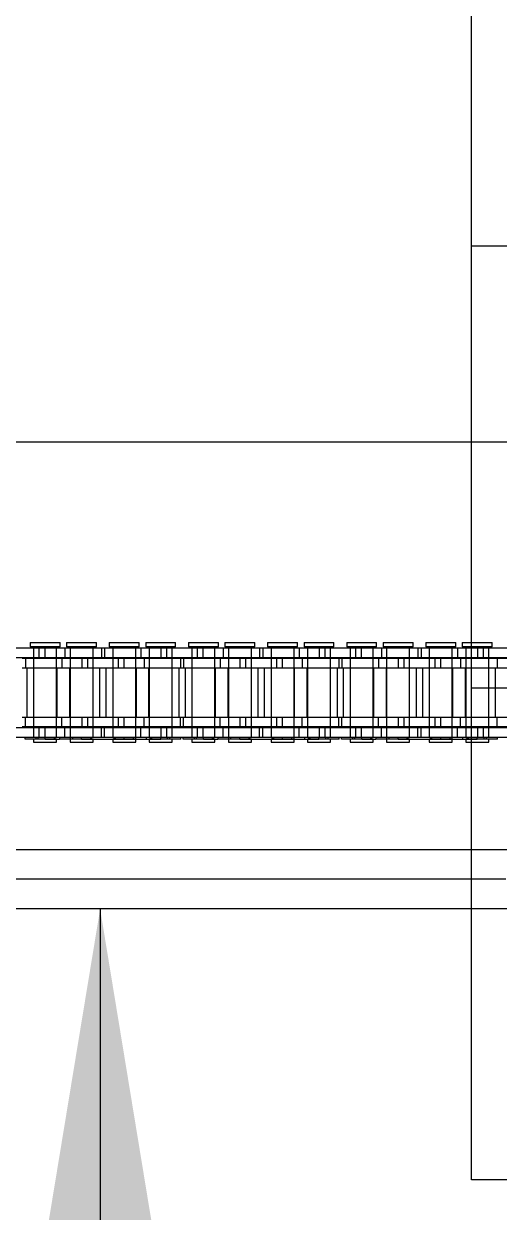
# Model space of a CAD drawing. Header units: metres. Extents: x 0 to 21025, y 0 to 14850.
# Drawn here: x 5629.7 to 5706, y 8997.9 to 9188.8 of the extents above; entities that cross this region are included whole.
import ezdxf

# ---------------------------------------------------------------- set-up
doc = ezdxf.new("R2010")
doc.units = ezdxf.units.M
doc.header["$LTSCALE"] = 25
doc.linetypes.add('HIDDEN2', pattern=[4.7625, 3.175, -1.5875])
for name, color, linetype in [('SDM', 7, 'Continuous'), ('SL4', 4, 'Continuous'), ('ST1', 7, 'HIDDEN2')]:
    doc.layers.add(name, color=color, linetype=linetype)
doc.styles.add('ROMANS', font='ROMANS.SHX')
doc.dimstyles.new('25___1-25', dxfattribs={"dimscale": 25, "dimtxt": 2.5, "dimasz": 2, "dimexe": 1.5, "dimexo": 1, "dimgap": 0.5, "dimtad": 1, "dimzin": 12, "dimtxsty": 'ROMANS', "dimcen": 0, "dimclrd": 256, "dimclre": 256, "dimclrt": 3, "dimazin": 3, "dimtfac": 1, "dimtmove": 0, "dimatfit": 0, "dimfxl": 1, "dimlwd": -1, "dimlwe": -1, "dimarcsym": 0})

msp = doc.modelspace()

# ---------------------------------------------------------------- linework, layer by layer
at = {"layer": 'SL4'}
for p, q in [((5701.527, 9153.134), (5701.527, 9229.634)), ((5701.527, 9153.134), (5719.777, 9153.134)), ((5701.527, 9121.619), (5701.527, 9153.134)), ((5540.514, 9121.619), (6330.271, 9121.619)), ((5540.514, 9056.144), (6330.277, 9056.144)), ((6490.517, 9046.619), (5540.514, 9046.619)), ((5701.527, 9003.134), (5701.527, 9046.619)), ((5801.527, 9003.134), (5701.527, 9003.134))]:
    msp.add_line(p, q, dxfattribs=at)
at = {"layer": 'ST1'}
for p, q in [((5701.527, 9046.619), (5701.527, 9121.619)), ((5630.73, 9089.384), (5635.527, 9089.384)), ((5630.73, 9089.384), (5630.73, 9088.725)), ((5635.527, 9088.725), (5635.527, 9089.384)), ((5636.578, 9089.384), (5641.375, 9089.384)), ((5636.578, 9089.384), (5636.578, 9088.725)), ((5641.375, 9088.725), (5641.375, 9089.384)), ((5643.43, 9089.384), (5648.227, 9089.384)), ((5643.43, 9089.384), (5643.43, 9088.725)), ((5648.227, 9088.725), (5648.227, 9089.384)), ((5649.278, 9089.384), (5654.075, 9089.384)), ((5649.278, 9089.384), (5649.278, 9088.725)), ((5654.075, 9088.725), (5654.075, 9089.384)), ((5656.13, 9089.384), (5660.927, 9089.384)), ((5656.13, 9089.384), (5656.13, 9088.725)), ((5660.927, 9088.725), (5660.927, 9089.384)), ((5661.978, 9089.384), (5666.775, 9089.384)), ((5661.978, 9089.384), (5661.978, 9088.725)), ((5666.775, 9088.725), (5666.775, 9089.384)), ((5668.83, 9089.384), (5673.627, 9089.384)), ((5668.83, 9089.384), (5668.83, 9088.725)), ((5673.627, 9088.725), (5673.627, 9089.384)), ((5674.678, 9089.384), (5679.475, 9089.384)), ((5674.678, 9089.384), (5674.678, 9088.725)), ((5679.475, 9088.725), (5679.475, 9089.384)), ((5681.53, 9089.384), (5686.327, 9089.384)), ((5681.53, 9089.384), (5681.53, 9088.725)), ((5686.327, 9088.725), (5686.327, 9089.384)), ((5687.378, 9089.384), (5692.175, 9089.384)), ((5687.378, 9089.384), (5687.378, 9088.725)), ((5692.175, 9088.725), (5692.175, 9089.384)), ((5694.23, 9089.384), (5699.027, 9089.384)), ((5694.23, 9089.384), (5694.23, 9088.725)), ((5699.027, 9088.725), (5699.027, 9089.384)), ((5700.078, 9089.384), (5704.875, 9089.384)), ((5700.078, 9089.384), (5700.078, 9088.725)), ((5704.875, 9088.725), (5704.875, 9089.384)), ((5623.102, 9088.541), (5632.197, 9088.541)), ((5623.102, 9087.021), (5632.197, 9087.021)), ((5635.527, 9088.725), (5630.73, 9088.725)), ((5631.284, 9088.725), (5631.284, 9074.227)), ((5631.284, 9088.541), (5631.284, 9087.021)), ((5632.197, 9088.541), (5633.057, 9088.541)), ((5632.197, 9087.021), (5632.197, 9088.541)), ((5632.197, 9087.021), (5633.057, 9087.021)), ((5633.057, 9088.541), (5642.152, 9088.541)), ((5633.057, 9088.541), (5633.057, 9087.021)), ((5633.057, 9087.021), (5642.152, 9087.021)), ((5634.974, 9074.227), (5634.974, 9088.725)), ((5634.974, 9087.021), (5634.974, 9088.541)), ((5636.304, 9088.541), (5636.304, 9087.021)), ((5641.375, 9088.725), (5636.578, 9088.725)), ((5637.132, 9088.725), (5637.132, 9074.227)), ((5637.132, 9088.541), (5637.132, 9087.021)), ((5640.822, 9074.227), (5640.822, 9088.725)), ((5640.822, 9087.021), (5640.822, 9088.541)), ((5642.152, 9088.541), (5642.152, 9087.021)), ((5642.152, 9088.541), (5648.502, 9088.541)), ((5642.152, 9087.021), (5648.502, 9087.021)), ((5642.654, 9088.541), (5642.654, 9087.021)), ((5648.227, 9088.725), (5643.43, 9088.725)), ((5643.984, 9088.725), (5643.984, 9074.227)), ((5643.984, 9088.541), (5643.984, 9087.021)), ((5647.674, 9074.227), (5647.674, 9088.725)), ((5647.674, 9087.021), (5647.674, 9088.541)), ((5648.502, 9088.541), (5648.502, 9087.021)), ((5648.502, 9088.541), (5657.597, 9088.541)), ((5648.502, 9087.021), (5657.597, 9087.021)), ((5654.075, 9088.725), (5649.278, 9088.725)), ((5649.832, 9088.725), (5649.832, 9074.227)), ((5649.832, 9088.541), (5649.832, 9087.021)), ((5651.749, 9087.021), (5651.749, 9088.541)), ((5652.609, 9088.541), (5652.609, 9087.021)), ((5653.522, 9074.227), (5653.522, 9088.725)), ((5653.522, 9087.021), (5653.522, 9088.541)), ((5660.927, 9088.725), (5656.13, 9088.725)), ((5656.684, 9088.725), (5656.684, 9074.227)), ((5656.684, 9088.541), (5656.684, 9087.021)), ((5657.597, 9088.541), (5658.457, 9088.541)), ((5657.597, 9087.021), (5657.597, 9088.541)), ((5657.597, 9087.021), (5658.457, 9087.021)), ((5658.457, 9088.541), (5667.552, 9088.541)), ((5658.457, 9088.541), (5658.457, 9087.021)), ((5658.457, 9087.021), (5667.552, 9087.021)), ((5660.374, 9074.227), (5660.374, 9088.725)), ((5660.374, 9087.021), (5660.374, 9088.541)), ((5661.704, 9088.541), (5661.704, 9087.021)), ((5666.775, 9088.725), (5661.978, 9088.725)), ((5662.532, 9088.725), (5662.532, 9074.227)), ((5662.532, 9088.541), (5662.532, 9087.021)), ((5666.222, 9074.227), (5666.222, 9088.725)), ((5666.222, 9087.021), (5666.222, 9088.541)), ((5667.552, 9088.541), (5667.552, 9087.021)), ((5667.552, 9088.541), (5673.902, 9088.541)), ((5667.552, 9087.021), (5673.902, 9087.021)), ((5668.054, 9088.541), (5668.054, 9087.021)), ((5673.627, 9088.725), (5668.83, 9088.725)), ((5669.384, 9088.725), (5669.384, 9074.227)), ((5669.384, 9088.541), (5669.384, 9087.021)), ((5673.074, 9074.227), (5673.074, 9088.725)), ((5673.074, 9087.021), (5673.074, 9088.541)), ((5673.902, 9088.541), (5673.902, 9087.021)), ((5673.902, 9088.541), (5682.997, 9088.541)), ((5673.902, 9087.021), (5682.997, 9087.021)), ((5679.475, 9088.725), (5674.678, 9088.725)), ((5675.232, 9088.725), (5675.232, 9074.227)), ((5675.232, 9088.541), (5675.232, 9087.021)), ((5677.149, 9087.021), (5677.149, 9088.541)), ((5678.009, 9088.541), (5678.009, 9087.021)), ((5678.922, 9074.227), (5678.922, 9088.725)), ((5678.922, 9087.021), (5678.922, 9088.541)), ((5686.327, 9088.725), (5681.53, 9088.725)), ((5682.084, 9088.725), (5682.084, 9074.227)), ((5682.084, 9088.541), (5682.084, 9087.021)), ((5682.997, 9088.541), (5683.857, 9088.541)), ((5682.997, 9087.021), (5682.997, 9088.541)), ((5682.997, 9087.021), (5683.857, 9087.021)), ((5683.857, 9088.541), (5692.952, 9088.541)), ((5683.857, 9088.541), (5683.857, 9087.021)), ((5683.857, 9087.021), (5692.952, 9087.021)), ((5685.774, 9074.227), (5685.774, 9088.725)), ((5685.774, 9087.021), (5685.774, 9088.541)), ((5687.104, 9088.541), (5687.104, 9087.021)), ((5692.175, 9088.725), (5687.378, 9088.725)), ((5687.932, 9088.725), (5687.932, 9074.227)), ((5687.932, 9088.541), (5687.932, 9087.021)), ((5691.622, 9074.227), (5691.622, 9088.725)), ((5691.622, 9087.021), (5691.622, 9088.541)), ((5692.952, 9088.541), (5692.952, 9087.021)), ((5692.952, 9088.541), (5699.302, 9088.541)), ((5692.952, 9087.021), (5699.302, 9087.021)), ((5693.454, 9088.541), (5693.454, 9087.021)), ((5699.027, 9088.725), (5694.23, 9088.725)), ((5694.784, 9088.725), (5694.784, 9074.227)), ((5694.784, 9088.541), (5694.784, 9087.021)), ((5698.474, 9074.227), (5698.474, 9088.725)), ((5698.474, 9087.021), (5698.474, 9088.541)), ((5699.302, 9088.541), (5699.302, 9087.021)), ((5699.302, 9088.541), (5708.397, 9088.541)), ((5699.302, 9087.021), (5708.397, 9087.021)), ((5704.875, 9088.725), (5700.078, 9088.725)), ((5700.632, 9088.725), (5700.632, 9074.227)), ((5700.632, 9088.541), (5700.632, 9087.021)), ((5702.549, 9087.021), (5702.549, 9088.541)), ((5703.409, 9088.541), (5703.409, 9087.021)), ((5704.322, 9074.227), (5704.322, 9088.725)), ((5704.322, 9087.021), (5704.322, 9088.541)), ((5629.452, 9086.869), (5635.802, 9086.869)), ((5629.452, 9085.349), (5635.802, 9085.349)), ((5629.954, 9086.869), (5629.954, 9085.349)), ((5630.237, 9077.419), (5630.237, 9085.349)), ((5631.284, 9086.869), (5631.284, 9085.349)), ((5631.284, 9085.349), (5631.284, 9077.419)), ((5634.974, 9085.349), (5634.974, 9086.869)), ((5634.974, 9077.419), (5634.974, 9085.349)), ((5635.017, 9085.349), (5635.017, 9077.419)), ((5635.802, 9086.869), (5635.802, 9085.349)), ((5635.802, 9086.869), (5644.897, 9086.869)), ((5635.802, 9085.349), (5644.897, 9085.349)), ((5637.089, 9077.419), (5637.089, 9085.349)), ((5637.132, 9086.869), (5637.132, 9085.349)), ((5637.132, 9085.349), (5637.132, 9077.419)), ((5639.049, 9085.349), (5639.049, 9086.869)), ((5639.909, 9086.869), (5639.909, 9085.349)), ((5640.822, 9085.349), (5640.822, 9086.869)), ((5640.822, 9077.419), (5640.822, 9085.349)), ((5641.869, 9085.349), (5641.869, 9077.419)), ((5642.937, 9077.419), (5642.937, 9085.349)), ((5643.984, 9086.869), (5643.984, 9085.349)), ((5643.984, 9085.349), (5643.984, 9077.419)), ((5644.897, 9086.869), (5645.757, 9086.869)), ((5644.897, 9085.349), (5644.897, 9086.869)), ((5644.897, 9085.349), (5645.757, 9085.349)), ((5645.757, 9086.869), (5654.852, 9086.869)), ((5645.757, 9086.869), (5645.757, 9085.349)), ((5645.757, 9085.349), (5654.852, 9085.349)), ((5647.674, 9085.349), (5647.674, 9086.869)), ((5647.674, 9077.419), (5647.674, 9085.349)), ((5647.717, 9085.349), (5647.717, 9077.419)), ((5649.004, 9086.869), (5649.004, 9085.349)), ((5649.789, 9077.419), (5649.789, 9085.349)), ((5649.832, 9086.869), (5649.832, 9085.349)), ((5649.832, 9085.349), (5649.832, 9077.419)), ((5653.522, 9085.349), (5653.522, 9086.869)), ((5653.522, 9077.419), (5653.522, 9085.349)), ((5654.569, 9085.349), (5654.569, 9077.419)), ((5654.852, 9086.869), (5654.852, 9085.349)), ((5654.852, 9086.869), (5661.202, 9086.869)), ((5654.852, 9085.349), (5661.202, 9085.349)), ((5655.354, 9086.869), (5655.354, 9085.349)), ((5655.637, 9077.419), (5655.637, 9085.349)), ((5656.684, 9086.869), (5656.684, 9085.349)), ((5656.684, 9085.349), (5656.684, 9077.419)), ((5660.374, 9085.349), (5660.374, 9086.869)), ((5660.374, 9077.419), (5660.374, 9085.349)), ((5660.417, 9085.349), (5660.417, 9077.419)), ((5661.202, 9086.869), (5661.202, 9085.349)), ((5661.202, 9086.869), (5670.297, 9086.869)), ((5661.202, 9085.349), (5670.297, 9085.349)), ((5662.489, 9077.419), (5662.489, 9085.349)), ((5662.532, 9086.869), (5662.532, 9085.349)), ((5662.532, 9085.349), (5662.532, 9077.419)), ((5664.449, 9085.349), (5664.449, 9086.869)), ((5665.309, 9086.869), (5665.309, 9085.349)), ((5666.222, 9085.349), (5666.222, 9086.869)), ((5666.222, 9077.419), (5666.222, 9085.349)), ((5667.269, 9085.349), (5667.269, 9077.419)), ((5668.337, 9077.419), (5668.337, 9085.349)), ((5669.384, 9086.869), (5669.384, 9085.349)), ((5669.384, 9085.349), (5669.384, 9077.419)), ((5670.297, 9086.869), (5671.157, 9086.869)), ((5670.297, 9085.349), (5670.297, 9086.869)), ((5670.297, 9085.349), (5671.157, 9085.349)), ((5671.157, 9086.869), (5680.252, 9086.869)), ((5671.157, 9086.869), (5671.157, 9085.349)), ((5671.157, 9085.349), (5680.252, 9085.349)), ((5673.074, 9085.349), (5673.074, 9086.869)), ((5673.074, 9077.419), (5673.074, 9085.349)), ((5673.117, 9085.349), (5673.117, 9077.419)), ((5674.404, 9086.869), (5674.404, 9085.349)), ((5675.189, 9077.419), (5675.189, 9085.349)), ((5675.232, 9086.869), (5675.232, 9085.349)), ((5675.232, 9085.349), (5675.232, 9077.419)), ((5678.922, 9085.349), (5678.922, 9086.869)), ((5678.922, 9077.419), (5678.922, 9085.349)), ((5679.969, 9085.349), (5679.969, 9077.419)), ((5680.252, 9086.869), (5680.252, 9085.349)), ((5680.252, 9086.869), (5686.602, 9086.869)), ((5680.252, 9085.349), (5686.602, 9085.349)), ((5680.754, 9086.869), (5680.754, 9085.349)), ((5681.037, 9077.419), (5681.037, 9085.349)), ((5682.084, 9086.869), (5682.084, 9085.349)), ((5682.084, 9085.349), (5682.084, 9077.419)), ((5685.774, 9085.349), (5685.774, 9086.869)), ((5685.774, 9077.419), (5685.774, 9085.349)), ((5685.817, 9085.349), (5685.817, 9077.419)), ((5686.602, 9086.869), (5686.602, 9085.349)), ((5686.602, 9086.869), (5695.697, 9086.869)), ((5686.602, 9085.349), (5695.697, 9085.349)), ((5687.889, 9077.419), (5687.889, 9085.349)), ((5687.932, 9086.869), (5687.932, 9085.349)), ((5687.932, 9085.349), (5687.932, 9077.419)), ((5689.849, 9085.349), (5689.849, 9086.869)), ((5690.709, 9086.869), (5690.709, 9085.349)), ((5691.622, 9085.349), (5691.622, 9086.869)), ((5691.622, 9077.419), (5691.622, 9085.349)), ((5692.669, 9085.349), (5692.669, 9077.419)), ((5693.737, 9077.419), (5693.737, 9085.349)), ((5694.784, 9086.869), (5694.784, 9085.349)), ((5694.784, 9085.349), (5694.784, 9077.419)), ((5695.697, 9086.869), (5696.557, 9086.869)), ((5695.697, 9085.349), (5695.697, 9086.869)), ((5695.697, 9085.349), (5696.557, 9085.349)), ((5696.557, 9086.869), (5705.652, 9086.869)), ((5696.557, 9086.869), (5696.557, 9085.349)), ((5696.557, 9085.349), (5705.652, 9085.349)), ((5698.474, 9085.349), (5698.474, 9086.869)), ((5698.474, 9077.419), (5698.474, 9085.349)), ((5698.517, 9085.349), (5698.517, 9077.419)), ((5699.804, 9086.869), (5699.804, 9085.349)), ((5700.589, 9077.419), (5700.589, 9085.349)), ((5700.632, 9086.869), (5700.632, 9085.349)), ((5700.632, 9085.349), (5700.632, 9077.419)), ((5704.322, 9085.349), (5704.322, 9086.869)), ((5704.322, 9077.419), (5704.322, 9085.349)), ((5705.369, 9085.349), (5705.369, 9077.419)), ((5705.652, 9086.869), (5705.652, 9085.349)), ((5705.652, 9086.869), (5712.002, 9086.869)), ((5705.652, 9085.349), (5712.002, 9085.349)), ((5701.527, 9082.101), (5928.916, 9082.101)), ((5629.452, 9077.419), (5635.802, 9077.419)), ((5629.954, 9075.899), (5629.954, 9077.419)), ((5631.284, 9077.419), (5631.284, 9075.899)), ((5634.974, 9075.899), (5634.974, 9077.419)), ((5635.802, 9075.899), (5635.802, 9077.419)), ((5635.802, 9077.419), (5644.897, 9077.419)), ((5637.132, 9077.419), (5637.132, 9075.899)), ((5639.049, 9075.899), (5639.049, 9077.419)), ((5639.909, 9077.419), (5639.909, 9075.899)), ((5640.822, 9075.899), (5640.822, 9077.419)), ((5643.984, 9077.419), (5643.984, 9075.899)), ((5644.897, 9077.419), (5645.757, 9077.419)), ((5644.897, 9075.899), (5644.897, 9077.419)), ((5645.757, 9077.419), (5654.852, 9077.419)), ((5645.757, 9077.419), (5645.757, 9075.899)), ((5647.674, 9075.899), (5647.674, 9077.419)), ((5649.004, 9075.899), (5649.004, 9077.419)), ((5649.832, 9077.419), (5649.832, 9075.899)), ((5653.522, 9075.899), (5653.522, 9077.419)), ((5654.852, 9075.899), (5654.852, 9077.419)), ((5654.852, 9077.419), (5661.202, 9077.419)), ((5655.354, 9075.899), (5655.354, 9077.419)), ((5656.684, 9077.419), (5656.684, 9075.899)), ((5660.374, 9075.899), (5660.374, 9077.419)), ((5661.202, 9075.899), (5661.202, 9077.419)), ((5661.202, 9077.419), (5670.297, 9077.419)), ((5662.532, 9077.419), (5662.532, 9075.899)), ((5664.449, 9075.899), (5664.449, 9077.419)), ((5665.309, 9077.419), (5665.309, 9075.899)), ((5666.222, 9075.899), (5666.222, 9077.419)), ((5669.384, 9077.419), (5669.384, 9075.899)), ((5670.297, 9077.419), (5671.157, 9077.419)), ((5670.297, 9075.899), (5670.297, 9077.419)), ((5671.157, 9077.419), (5680.252, 9077.419)), ((5671.157, 9077.419), (5671.157, 9075.899)), ((5673.074, 9075.899), (5673.074, 9077.419)), ((5674.404, 9075.899), (5674.404, 9077.419)), ((5675.232, 9077.419), (5675.232, 9075.899)), ((5678.922, 9075.899), (5678.922, 9077.419)), ((5680.252, 9075.899), (5680.252, 9077.419)), ((5680.252, 9077.419), (5686.602, 9077.419)), ((5680.754, 9075.899), (5680.754, 9077.419)), ((5682.084, 9077.419), (5682.084, 9075.899)), ((5685.774, 9075.899), (5685.774, 9077.419)), ((5686.602, 9075.899), (5686.602, 9077.419)), ((5686.602, 9077.419), (5695.697, 9077.419)), ((5687.932, 9077.419), (5687.932, 9075.899)), ((5689.849, 9075.899), (5689.849, 9077.419)), ((5690.709, 9077.419), (5690.709, 9075.899)), ((5691.622, 9075.899), (5691.622, 9077.419)), ((5694.784, 9077.419), (5694.784, 9075.899)), ((5695.697, 9077.419), (5696.557, 9077.419)), ((5695.697, 9075.899), (5695.697, 9077.419)), ((5696.557, 9077.419), (5705.652, 9077.419)), ((5696.557, 9077.419), (5696.557, 9075.899)), ((5698.474, 9075.899), (5698.474, 9077.419)), ((5699.804, 9075.899), (5699.804, 9077.419)), ((5700.632, 9077.419), (5700.632, 9075.899)), ((5704.322, 9075.899), (5704.322, 9077.419)), ((5705.652, 9075.899), (5705.652, 9077.419)), ((5705.652, 9077.419), (5712.002, 9077.419)), ((5623.102, 9075.747), (5632.197, 9075.747)), ((5629.452, 9075.899), (5635.802, 9075.899)), ((5631.284, 9075.747), (5631.284, 9074.227)), ((5632.197, 9075.747), (5633.057, 9075.747)), ((5632.197, 9074.227), (5632.197, 9075.747)), ((5633.057, 9075.747), (5642.152, 9075.747)), ((5633.057, 9075.747), (5633.057, 9074.227)), ((5634.974, 9074.227), (5634.974, 9075.747)), ((5635.802, 9075.899), (5644.897, 9075.899)), ((5636.304, 9074.227), (5636.304, 9075.747)), ((5637.132, 9075.747), (5637.132, 9073.894)), ((5640.822, 9074.227), (5640.822, 9075.747)), ((5642.152, 9074.227), (5642.152, 9075.747)), ((5642.152, 9075.747), (5648.502, 9075.747)), ((5642.654, 9074.227), (5642.654, 9075.747)), ((5643.984, 9075.747), (5643.984, 9074.227)), ((5644.897, 9075.899), (5645.757, 9075.899)), ((5645.757, 9075.899), (5654.852, 9075.899)), ((5647.674, 9073.894), (5647.674, 9075.747)), ((5648.502, 9074.227), (5648.502, 9075.747)), ((5648.502, 9075.747), (5657.597, 9075.747)), ((5649.832, 9075.747), (5649.832, 9074.227)), ((5651.749, 9074.227), (5651.749, 9075.747)), ((5652.609, 9075.747), (5652.609, 9074.227)), ((5653.522, 9074.227), (5653.522, 9075.747)), ((5654.852, 9075.899), (5661.202, 9075.899)), ((5656.684, 9075.747), (5656.684, 9074.227)), ((5657.597, 9075.747), (5658.457, 9075.747)), ((5657.597, 9074.227), (5657.597, 9075.747)), ((5658.457, 9075.747), (5667.552, 9075.747)), ((5658.457, 9075.747), (5658.457, 9074.227)), ((5660.374, 9074.227), (5660.374, 9075.747)), ((5661.202, 9075.899), (5670.297, 9075.899)), ((5661.704, 9074.227), (5661.704, 9075.747)), ((5662.532, 9075.747), (5662.532, 9073.894)), ((5666.222, 9074.227), (5666.222, 9075.747)), ((5667.552, 9074.227), (5667.552, 9075.747)), ((5667.552, 9075.747), (5673.902, 9075.747)), ((5668.054, 9074.227), (5668.054, 9075.747)), ((5669.384, 9075.747), (5669.384, 9074.227)), ((5670.297, 9075.899), (5671.157, 9075.899)), ((5671.157, 9075.899), (5680.252, 9075.899)), ((5673.074, 9073.894), (5673.074, 9075.747)), ((5673.902, 9074.227), (5673.902, 9075.747)), ((5673.902, 9075.747), (5682.997, 9075.747)), ((5675.232, 9075.747), (5675.232, 9074.227)), ((5677.149, 9074.227), (5677.149, 9075.747)), ((5678.009, 9075.747), (5678.009, 9074.227)), ((5678.922, 9074.227), (5678.922, 9075.747)), ((5680.252, 9075.899), (5686.602, 9075.899)), ((5682.084, 9075.747), (5682.084, 9074.227)), ((5682.997, 9075.747), (5683.857, 9075.747)), ((5682.997, 9074.227), (5682.997, 9075.747)), ((5683.857, 9075.747), (5692.952, 9075.747)), ((5683.857, 9075.747), (5683.857, 9074.227)), ((5685.774, 9074.227), (5685.774, 9075.747)), ((5686.602, 9075.899), (5695.697, 9075.899)), ((5687.104, 9074.227), (5687.104, 9075.747)), ((5687.932, 9075.747), (5687.932, 9073.894)), ((5691.622, 9074.227), (5691.622, 9075.747)), ((5692.952, 9074.227), (5692.952, 9075.747)), ((5692.952, 9075.747), (5699.302, 9075.747)), ((5693.454, 9074.227), (5693.454, 9075.747)), ((5694.784, 9075.747), (5694.784, 9074.227)), ((5695.697, 9075.899), (5696.557, 9075.899)), ((5696.557, 9075.899), (5705.652, 9075.899)), ((5698.474, 9073.894), (5698.474, 9075.747)), ((5699.302, 9074.227), (5699.302, 9075.747)), ((5699.302, 9075.747), (5708.397, 9075.747)), ((5700.632, 9075.747), (5700.632, 9074.227)), ((5702.549, 9074.227), (5702.549, 9075.747)), ((5703.409, 9075.747), (5703.409, 9074.227)), ((5704.322, 9074.227), (5704.322, 9075.747)), ((5705.652, 9075.899), (5712.002, 9075.899)), ((5623.102, 9074.227), (5632.197, 9074.227)), ((5629.898, 9073.894), (5629.898, 9074.227)), ((5633.129, 9073.894), (5629.898, 9073.894)), ((5634.974, 9073.858), (5631.284, 9073.858)), ((5631.284, 9073.858), (5631.284, 9073.384)), ((5631.653, 9074.227), (5631.653, 9073.858)), ((5632.022, 9073.894), (5632.022, 9074.227)), ((5632.197, 9074.227), (5633.057, 9074.227)), ((5633.057, 9074.227), (5642.152, 9074.227)), ((5633.129, 9073.894), (5633.129, 9074.227)), ((5633.129, 9073.894), (5635.425, 9073.894)), ((5634.605, 9073.858), (5634.605, 9074.227)), ((5634.748, 9073.894), (5634.748, 9074.227)), ((5634.974, 9073.384), (5634.974, 9073.858)), ((5635.425, 9074.227), (5635.425, 9073.894)), ((5638.977, 9073.894), (5635.425, 9073.894)), ((5640.822, 9073.858), (5637.132, 9073.858)), ((5637.132, 9073.858), (5637.132, 9073.384)), ((5637.501, 9074.227), (5637.501, 9073.858)), ((5638.977, 9073.894), (5638.977, 9074.227)), ((5638.977, 9073.894), (5651.677, 9073.894)), ((5640.453, 9073.858), (5640.453, 9074.227)), ((5640.596, 9073.894), (5640.596, 9074.227)), ((5640.822, 9073.384), (5640.822, 9073.858)), ((5642.152, 9074.227), (5648.502, 9074.227)), ((5647.674, 9073.858), (5643.984, 9073.858)), ((5643.984, 9073.858), (5643.984, 9073.384)), ((5644.21, 9073.894), (5644.21, 9074.227)), ((5644.353, 9074.227), (5644.353, 9073.858)), ((5645.829, 9073.894), (5645.829, 9074.227)), ((5647.305, 9073.858), (5647.305, 9074.227)), ((5647.674, 9073.384), (5647.674, 9073.858)), ((5648.502, 9074.227), (5657.597, 9074.227)), ((5649.381, 9073.894), (5649.381, 9074.227)), ((5653.522, 9073.858), (5649.832, 9073.858)), ((5649.832, 9073.858), (5649.832, 9073.384)), ((5650.058, 9073.894), (5650.058, 9074.227)), ((5650.201, 9074.227), (5650.201, 9073.858)), ((5651.677, 9073.894), (5651.677, 9074.227)), ((5654.907, 9073.894), (5651.677, 9073.894)), ((5652.784, 9073.894), (5652.784, 9074.227)), ((5653.153, 9073.858), (5653.153, 9074.227)), ((5653.522, 9073.384), (5653.522, 9073.858)), ((5654.907, 9073.894), (5654.907, 9074.227)), ((5655.298, 9073.894), (5655.298, 9074.227)), ((5658.529, 9073.894), (5655.298, 9073.894)), ((5660.374, 9073.858), (5656.684, 9073.858)), ((5656.684, 9073.858), (5656.684, 9073.384)), ((5657.053, 9074.227), (5657.053, 9073.858)), ((5657.422, 9073.894), (5657.422, 9074.227)), ((5657.597, 9074.227), (5658.457, 9074.227)), ((5658.457, 9074.227), (5667.552, 9074.227)), ((5658.529, 9073.894), (5658.529, 9074.227)), ((5658.529, 9073.894), (5660.825, 9073.894)), ((5660.005, 9073.858), (5660.005, 9074.227)), ((5660.148, 9073.894), (5660.148, 9074.227)), ((5660.374, 9073.384), (5660.374, 9073.858)), ((5660.825, 9074.227), (5660.825, 9073.894)), ((5664.377, 9073.894), (5660.825, 9073.894)), ((5666.222, 9073.858), (5662.532, 9073.858)), ((5662.532, 9073.858), (5662.532, 9073.384)), ((5662.901, 9074.227), (5662.901, 9073.858)), ((5664.377, 9073.894), (5664.377, 9074.227)), ((5664.377, 9073.894), (5677.077, 9073.894)), ((5665.853, 9073.858), (5665.853, 9074.227)), ((5665.996, 9073.894), (5665.996, 9074.227)), ((5666.222, 9073.384), (5666.222, 9073.858)), ((5667.552, 9074.227), (5673.902, 9074.227)), ((5673.074, 9073.858), (5669.384, 9073.858)), ((5669.384, 9073.858), (5669.384, 9073.384)), ((5669.61, 9073.894), (5669.61, 9074.227)), ((5669.753, 9074.227), (5669.753, 9073.858)), ((5671.229, 9073.894), (5671.229, 9074.227)), ((5672.705, 9073.858), (5672.705, 9074.227)), ((5673.074, 9073.384), (5673.074, 9073.858)), ((5673.902, 9074.227), (5682.997, 9074.227)), ((5674.781, 9073.894), (5674.781, 9074.227)), ((5678.922, 9073.858), (5675.232, 9073.858)), ((5675.232, 9073.858), (5675.232, 9073.384)), ((5675.458, 9073.894), (5675.458, 9074.227)), ((5675.601, 9074.227), (5675.601, 9073.858)), ((5677.077, 9073.894), (5677.077, 9074.227)), ((5680.307, 9073.894), (5677.077, 9073.894)), ((5678.184, 9073.894), (5678.184, 9074.227)), ((5678.553, 9073.858), (5678.553, 9074.227)), ((5678.922, 9073.384), (5678.922, 9073.858)), ((5680.307, 9073.894), (5680.307, 9074.227)), ((5680.698, 9073.894), (5680.698, 9074.227)), ((5683.929, 9073.894), (5680.698, 9073.894)), ((5685.774, 9073.858), (5682.084, 9073.858)), ((5682.084, 9073.858), (5682.084, 9073.384)), ((5682.453, 9074.227), (5682.453, 9073.858)), ((5682.822, 9073.894), (5682.822, 9074.227)), ((5682.997, 9074.227), (5683.857, 9074.227)), ((5683.857, 9074.227), (5692.952, 9074.227)), ((5683.929, 9073.894), (5683.929, 9074.227)), ((5683.929, 9073.894), (5686.225, 9073.894)), ((5685.405, 9073.858), (5685.405, 9074.227)), ((5685.548, 9073.894), (5685.548, 9074.227)), ((5685.774, 9073.384), (5685.774, 9073.858)), ((5686.225, 9074.227), (5686.225, 9073.894)), ((5689.777, 9073.894), (5686.225, 9073.894)), ((5691.622, 9073.858), (5687.932, 9073.858)), ((5687.932, 9073.858), (5687.932, 9073.384)), ((5688.301, 9074.227), (5688.301, 9073.858)), ((5689.777, 9073.894), (5689.777, 9074.227)), ((5689.777, 9073.894), (5702.477, 9073.894)), ((5691.253, 9073.858), (5691.253, 9074.227)), ((5691.396, 9073.894), (5691.396, 9074.227)), ((5691.622, 9073.384), (5691.622, 9073.858)), ((5692.952, 9074.227), (5699.302, 9074.227)), ((5698.474, 9073.858), (5694.784, 9073.858)), ((5694.784, 9073.858), (5694.784, 9073.384)), ((5695.01, 9073.894), (5695.01, 9074.227)), ((5695.153, 9074.227), (5695.153, 9073.858)), ((5696.629, 9073.894), (5696.629, 9074.227)), ((5698.105, 9073.858), (5698.105, 9074.227)), ((5698.474, 9073.384), (5698.474, 9073.858)), ((5699.302, 9074.227), (5708.397, 9074.227)), ((5700.181, 9073.894), (5700.181, 9074.227)), ((5704.322, 9073.858), (5700.632, 9073.858)), ((5700.632, 9073.858), (5700.632, 9073.384)), ((5700.858, 9073.894), (5700.858, 9074.227)), ((5701.001, 9074.227), (5701.001, 9073.858)), ((5928.978, 9074.164), (5701.527, 9074.164)), ((5702.477, 9073.894), (5702.477, 9074.227)), ((5705.707, 9073.894), (5702.477, 9073.894)), ((5703.584, 9073.894), (5703.584, 9074.227)), ((5703.953, 9073.858), (5703.953, 9074.227)), ((5704.322, 9073.384), (5704.322, 9073.858)), ((5705.707, 9073.894), (5705.707, 9074.227)), ((5631.284, 9073.384), (5634.974, 9073.384)), ((5637.132, 9073.384), (5640.822, 9073.384)), ((5643.984, 9073.384), (5647.674, 9073.384)), ((5649.832, 9073.384), (5653.522, 9073.384)), ((5656.684, 9073.384), (5660.374, 9073.384)), ((5662.532, 9073.384), (5666.222, 9073.384)), ((5669.384, 9073.384), (5673.074, 9073.384)), ((5675.232, 9073.384), (5678.922, 9073.384)), ((5682.084, 9073.384), (5685.774, 9073.384)), ((5687.932, 9073.384), (5691.622, 9073.384)), ((5694.784, 9073.384), (5698.474, 9073.384)), ((5700.632, 9073.384), (5704.322, 9073.384)), ((5540.514, 9056.144), (6330.277, 9056.144)), ((6540.514, 9051.381), (5540.514, 9051.381))]:
    msp.add_line(p, q, dxfattribs=at)

# ---------------------------------------------------------------- leaders
at = {"layer": 'SDM'}
msp.add_leader([(5641.956, 9046.619), (5641.89, 8722.009)], dimstyle='25___1-25', override={"dimgap": 0.5, "dimtad": 0}, dxfattribs=at)

doc.saveas('drawing.dxf')
